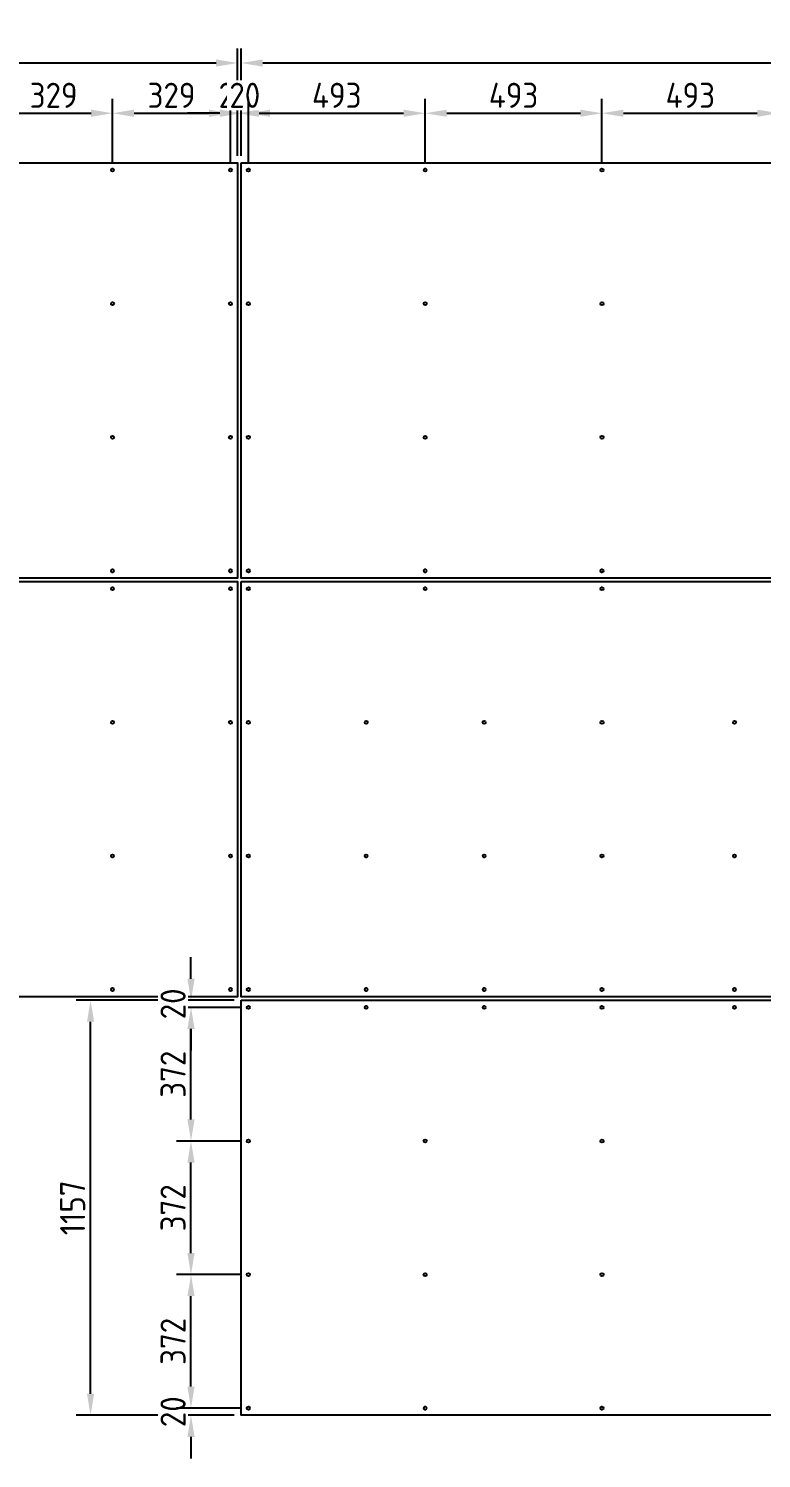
# Model space of a CAD drawing. Header units: millimetres. Extents: x 3800000 to 6300000, y 450000 to 1350000.
# Drawn here: x 5483912 to 5485955, y 900672 to 904656 of the extents above; entities that cross this region are included whole.
import ezdxf

# ---------------------------------------------------------------- set-up
doc = ezdxf.new("R2010")
doc.units = ezdxf.units.MM
for name, color, linetype, true_color in [('Bohr', 3, 'Continuous', 0x00ff00), ('FERTIGUNG 02 Bemassung Bohrung', 1, 'Continuous', 0xff0000), ('FERTIGUNG 02 Bemassung Geometrie', 212, 'Continuous', 0xcc00cc), ('Outside', 2, 'Continuous', 0xffff00)]:
    doc.layers.add(name, color=color, linetype=linetype, true_color=true_color)
doc.styles.add('ICC_M1_20', font='')
doc.styles.get('ICC_M1_20').set_extended_font_data('isocp2')
doc.dimstyles.new('ICC_M1_20', dxfattribs={"dimscale": 20, "dimtxt": 3.5, "dimasz": 3, "dimexe": 2, "dimexo": 1, "dimgap": 0.75, "dimtad": 1, "dimtoh": 1, "dimdec": 0, "dimzin": 4, "dimdsep": 46, "dimtxsty": 'ICC_M1_20', "dimcen": 2, "dimadec": 0, "dimazin": 1, "dimtfac": 1, "dimtdec": 4, "dimtix": 1, "dimtofl": 0, "dimtmove": 1, "dimatfit": 3, "dimfxl": 10, "dimfxlon": 1, "dimtfill": 1, "dimtfillclr": 256, "dimtolj": 1, "dimtzin": 1, "dimarcsym": 0})

# ---------------------------------------------------------------- blocks, each defined once
blk = doc.blocks.new('*D120')
at = {"layer": 'Defpoints', "color": 0}
for p in [(5484085, 901948.3), (5484505, 901948.3), (5484505, 900791.7)]:
    blk.add_point(p, dxfattribs=at)
at = {"layer": 'FERTIGUNG 02 Bemassung Geometrie', "color": 0, "lineweight": -2}
for p, q in [((5484285, 901948.3), (5484045, 901948.3)), ((5484085, 900851.7), (5484085, 901888.3)), ((5484285, 900791.7), (5484045, 900791.7))]:
    blk.add_line(p, q, dxfattribs=at)
at = {"layer": 'FERTIGUNG 02 Bemassung Geometrie', "color": 0}
for points in [[(5484095, 901888.3), (5484075, 901888.3), (5484085, 901948.3)], [(5484075, 900851.7), (5484095, 900851.7), (5484085, 900791.7)]]:
    blk.add_solid(points, dxfattribs=at)
at = {"layer": 'FERTIGUNG 02 Bemassung Geometrie', "color": 0, "insert": (5484035, 901370), "char_height": 70, "attachment_point": 5, "rotation": 90, "style": 'ICC_M1_20', "bg_fill": 3, "box_fill_scale": 1.1, "bg_fill_color": 9, "bg_fill_true_color": 13158600, "bg_fill_transparency": 0}
blk.add_mtext('\\A1;1157', dxfattribs=at)
blk = doc.blocks.new('*D121')
at = {"layer": 'Defpoints', "color": 0}
for p in [(5484525, 900811.7), (5484505, 900791.7)]:
    blk.add_point(p, dxfattribs=at)
at = {"layer": 'FERTIGUNG 02 Bemassung Bohrung', "color": 0, "lineweight": -2}
for p, q in [((5484365, 900871.7), (5484365, 900931.7)), ((5484505, 900811.7), (5484325, 900811.7)), ((5484485, 900791.7), (5484325, 900791.7)), ((5484365, 900731.7), (5484365, 900671.7))]:
    blk.add_line(p, q, dxfattribs=at)
at = {"layer": 'FERTIGUNG 02 Bemassung Bohrung', "color": 0}
for points in [[(5484355, 900871.7), (5484375, 900871.7), (5484365, 900811.7)], [(5484375, 900731.7), (5484355, 900731.7), (5484365, 900791.7)]]:
    blk.add_solid(points, dxfattribs=at)
at = {"layer": 'FERTIGUNG 02 Bemassung Bohrung', "color": 0, "insert": (5484315, 900801.7), "char_height": 70, "attachment_point": 5, "rotation": 90, "style": 'ICC_M1_20', "bg_fill": 3, "box_fill_scale": 1.1, "bg_fill_color": 9, "bg_fill_true_color": 13158600, "bg_fill_transparency": 0}
blk.add_mtext('\\A1;20', dxfattribs=at)
at = {"layer": 'Defpoints', "color": 0}
blk.add_point((5484365, 900811.7), dxfattribs=at)
blk = doc.blocks.new('*D122')
at = {"layer": 'Defpoints', "color": 0}
for p in [(5484365, 901183.9), (5484525, 901183.9), (5484525, 900811.7)]:
    blk.add_point(p, dxfattribs=at)
at = {"layer": 'FERTIGUNG 02 Bemassung Bohrung', "color": 0, "lineweight": -2}
for p, q in [((5484505, 901183.9), (5484325, 901183.9)), ((5484365, 900871.7), (5484365, 901123.9)), ((5484505, 900811.7), (5484325, 900811.7))]:
    blk.add_line(p, q, dxfattribs=at)
at = {"layer": 'FERTIGUNG 02 Bemassung Bohrung', "color": 0}
for points in [[(5484375, 901123.9), (5484355, 901123.9), (5484365, 901183.9)], [(5484355, 900871.7), (5484375, 900871.7), (5484365, 900811.7)]]:
    blk.add_solid(points, dxfattribs=at)
at = {"layer": 'FERTIGUNG 02 Bemassung Bohrung', "color": 0, "insert": (5484315, 900997.8), "char_height": 70, "attachment_point": 5, "rotation": 90, "style": 'ICC_M1_20', "bg_fill": 3, "box_fill_scale": 1.1, "bg_fill_color": 9, "bg_fill_true_color": 13158600, "bg_fill_transparency": 0}
blk.add_mtext('\\A1;372', dxfattribs=at)
blk = doc.blocks.new('*D123')
at = {"layer": 'Defpoints', "color": 0}
for p in [(5484365, 901556.1), (5484525, 901556.1), (5484525, 901183.9)]:
    blk.add_point(p, dxfattribs=at)
at = {"layer": 'FERTIGUNG 02 Bemassung Bohrung', "color": 0, "lineweight": -2}
for p, q in [((5484505, 901556.1), (5484325, 901556.1)), ((5484365, 901243.9), (5484365, 901496.1)), ((5484505, 901183.9), (5484325, 901183.9))]:
    blk.add_line(p, q, dxfattribs=at)
at = {"layer": 'FERTIGUNG 02 Bemassung Bohrung', "color": 0}
for points in [[(5484375, 901496.1), (5484355, 901496.1), (5484365, 901556.1)], [(5484355, 901243.9), (5484375, 901243.9), (5484365, 901183.9)]]:
    blk.add_solid(points, dxfattribs=at)
at = {"layer": 'FERTIGUNG 02 Bemassung Bohrung', "color": 0, "insert": (5484315, 901370), "char_height": 70, "attachment_point": 5, "rotation": 90, "style": 'ICC_M1_20', "bg_fill": 3, "box_fill_scale": 1.1, "bg_fill_color": 9, "bg_fill_true_color": 13158600, "bg_fill_transparency": 0}
blk.add_mtext('\\A1;372', dxfattribs=at)
blk = doc.blocks.new('*D124')
at = {"layer": 'Defpoints', "color": 0}
for p in [(5484365, 901928.3), (5484525, 901928.3), (5484525, 901556.1)]:
    blk.add_point(p, dxfattribs=at)
at = {"layer": 'FERTIGUNG 02 Bemassung Bohrung', "color": 0, "lineweight": -2}
for p, q in [((5484505, 901928.3), (5484325, 901928.3)), ((5484365, 901616.1), (5484365, 901868.3)), ((5484505, 901556.1), (5484325, 901556.1))]:
    blk.add_line(p, q, dxfattribs=at)
at = {"layer": 'FERTIGUNG 02 Bemassung Bohrung', "color": 0}
for points in [[(5484375, 901868.3), (5484355, 901868.3), (5484365, 901928.3)], [(5484355, 901616.1), (5484375, 901616.1), (5484365, 901556.1)]]:
    blk.add_solid(points, dxfattribs=at)
at = {"layer": 'FERTIGUNG 02 Bemassung Bohrung', "color": 0, "insert": (5484315, 901742.2), "char_height": 70, "attachment_point": 5, "rotation": 90, "style": 'ICC_M1_20', "bg_fill": 3, "box_fill_scale": 1.1, "bg_fill_color": 9, "bg_fill_true_color": 13158600, "bg_fill_transparency": 0}
blk.add_mtext('\\A1;372', dxfattribs=at)
blk = doc.blocks.new('*D125')
at = {"layer": 'Defpoints', "color": 0}
for p in [(5484505, 901948.3), (5484525, 901928.3)]:
    blk.add_point(p, dxfattribs=at)
at = {"layer": 'FERTIGUNG 02 Bemassung Bohrung', "color": 0, "lineweight": -2}
for p, q in [((5484365, 902008.3), (5484365, 902068.3)), ((5484485, 901948.3), (5484325, 901948.3)), ((5484505, 901928.3), (5484325, 901928.3)), ((5484365, 901868.3), (5484365, 901808.3))]:
    blk.add_line(p, q, dxfattribs=at)
at = {"layer": 'FERTIGUNG 02 Bemassung Bohrung', "color": 0}
for points in [[(5484355, 902008.3), (5484375, 902008.3), (5484365, 901948.3)], [(5484375, 901868.3), (5484355, 901868.3), (5484365, 901928.3)]]:
    blk.add_solid(points, dxfattribs=at)
at = {"layer": 'FERTIGUNG 02 Bemassung Bohrung', "color": 0, "insert": (5484315, 901938.3), "char_height": 70, "attachment_point": 5, "rotation": 90, "style": 'ICC_M1_20', "bg_fill": 3, "box_fill_scale": 1.1, "bg_fill_color": 9, "bg_fill_true_color": 13158600, "bg_fill_transparency": 0}
blk.add_mtext('\\A1;20', dxfattribs=at)
at = {"layer": 'Defpoints', "color": 0}
blk.add_point((5484365, 901948.3), dxfattribs=at)
blk = doc.blocks.new('*D126')
at = {"layer": 'Defpoints', "color": 0}
for p in [(5484505, 904560.2), (5484505, 904281.7), (5487995, 904281.7)]:
    blk.add_point(p, dxfattribs=at)
at = {"layer": 'FERTIGUNG 02 Bemassung Geometrie', "color": 0, "lineweight": -2}
for p, q in [((5484505, 904360.2), (5484505, 904600.2)), ((5487995, 904360.2), (5487995, 904600.2)), ((5487935, 904560.2), (5484565, 904560.2))]:
    blk.add_line(p, q, dxfattribs=at)
at = {"layer": 'FERTIGUNG 02 Bemassung Geometrie', "color": 0}
for points in [[(5484565, 904570.2), (5484565, 904550.2), (5484505, 904560.2)], [(5487935, 904550.2), (5487935, 904570.2), (5487995, 904560.2)]]:
    blk.add_solid(points, dxfattribs=at)
at = {"layer": 'FERTIGUNG 02 Bemassung Geometrie', "color": 0, "insert": (5486250, 904610.2), "char_height": 70, "attachment_point": 5, "style": 'ICC_M1_20', "bg_fill": 3, "box_fill_scale": 1.1, "bg_fill_color": 9, "bg_fill_true_color": 13158600, "bg_fill_transparency": 0}
blk.add_mtext('\\A1;3490', dxfattribs=at)
blk = doc.blocks.new('*D127')
at = {"layer": 'Defpoints', "color": 0}
for p in [(5481005, 904560.2), (5481005, 904281.7), (5484495, 904281.7)]:
    blk.add_point(p, dxfattribs=at)
at = {"layer": 'FERTIGUNG 02 Bemassung Geometrie', "color": 0, "lineweight": -2}
for p, q in [((5481005, 904360.2), (5481005, 904600.2)), ((5484495, 904360.2), (5484495, 904600.2)), ((5484435, 904560.2), (5481065, 904560.2))]:
    blk.add_line(p, q, dxfattribs=at)
at = {"layer": 'FERTIGUNG 02 Bemassung Geometrie', "color": 0}
for points in [[(5481065, 904570.2), (5481065, 904550.2), (5481005, 904560.2)], [(5484435, 904550.2), (5484435, 904570.2), (5484495, 904560.2)]]:
    blk.add_solid(points, dxfattribs=at)
at = {"layer": 'FERTIGUNG 02 Bemassung Geometrie', "color": 0, "insert": (5482750, 904610.2), "char_height": 70, "attachment_point": 5, "style": 'ICC_M1_20', "bg_fill": 3, "box_fill_scale": 1.1, "bg_fill_color": 9, "bg_fill_true_color": 13158600, "bg_fill_transparency": 0}
blk.add_mtext('\\A1;3490', dxfattribs=at)
blk = doc.blocks.new('*D141')
at = {"layer": 'Defpoints', "color": 0}
for p in [(5484146.4, 904420.2), (5483817.9, 904261.7), (5484146.4, 904261.7)]:
    blk.add_point(p, dxfattribs=at)
at = {"layer": 'FERTIGUNG 02 Bemassung Bohrung', "color": 0, "lineweight": -2}
for p, q in [((5483817.9, 904281.7), (5483817.9, 904460.2)), ((5484146.4, 904281.7), (5484146.4, 904460.2)), ((5483877.9, 904420.2), (5484086.4, 904420.2))]:
    blk.add_line(p, q, dxfattribs=at)
at = {"layer": 'FERTIGUNG 02 Bemassung Bohrung', "color": 0}
for points in [[(5483877.9, 904430.2), (5483877.9, 904410.2), (5483817.9, 904420.2)], [(5484086.4, 904410.2), (5484086.4, 904430.2), (5484146.4, 904420.2)]]:
    blk.add_solid(points, dxfattribs=at)
at = {"layer": 'FERTIGUNG 02 Bemassung Bohrung', "color": 0, "insert": (5483982.1, 904470.2), "char_height": 70, "attachment_point": 5, "style": 'ICC_M1_20', "bg_fill": 3, "box_fill_scale": 1.1, "bg_fill_color": 9, "bg_fill_true_color": 13158600, "bg_fill_transparency": 0}
blk.add_mtext('\\A1;329', dxfattribs=at)
blk = doc.blocks.new('*D142')
at = {"layer": 'Defpoints', "color": 0}
for p in [(5484475, 904420.2), (5484146.4, 904261.7), (5484475, 904261.7)]:
    blk.add_point(p, dxfattribs=at)
at = {"layer": 'FERTIGUNG 02 Bemassung Bohrung', "color": 0, "lineweight": -2}
for p, q in [((5484146.4, 904281.7), (5484146.4, 904460.2)), ((5484475, 904281.7), (5484475, 904460.2)), ((5484206.4, 904420.2), (5484415, 904420.2))]:
    blk.add_line(p, q, dxfattribs=at)
at = {"layer": 'FERTIGUNG 02 Bemassung Bohrung', "color": 0}
for points in [[(5484206.4, 904430.2), (5484206.4, 904410.2), (5484146.4, 904420.2)], [(5484415, 904410.2), (5484415, 904430.2), (5484475, 904420.2)]]:
    blk.add_solid(points, dxfattribs=at)
at = {"layer": 'FERTIGUNG 02 Bemassung Bohrung', "color": 0, "insert": (5484310.7, 904470.2), "char_height": 70, "attachment_point": 5, "style": 'ICC_M1_20', "bg_fill": 3, "box_fill_scale": 1.1, "bg_fill_color": 9, "bg_fill_true_color": 13158600, "bg_fill_transparency": 0}
blk.add_mtext('\\A1;329', dxfattribs=at)
blk = doc.blocks.new('*D143')
at = {"layer": 'Defpoints', "color": 0}
for p in [(5484495, 904281.7), (5484475, 904261.7)]:
    blk.add_point(p, dxfattribs=at)
at = {"layer": 'FERTIGUNG 02 Bemassung Bohrung', "color": 0, "lineweight": -2}
for p, q in [((5484475, 904281.7), (5484475, 904460.2)), ((5484495, 904301.7), (5484495, 904460.2)), ((5484415, 904420.2), (5484355, 904420.2)), ((5484555, 904420.2), (5484615, 904420.2))]:
    blk.add_line(p, q, dxfattribs=at)
at = {"layer": 'FERTIGUNG 02 Bemassung Bohrung', "color": 0}
for points in [[(5484415, 904410.2), (5484415, 904430.2), (5484475, 904420.2)], [(5484555, 904430.2), (5484555, 904410.2), (5484495, 904420.2)]]:
    blk.add_solid(points, dxfattribs=at)
at = {"layer": 'FERTIGUNG 02 Bemassung Bohrung', "color": 0, "insert": (5484485, 904470.2), "char_height": 70, "attachment_point": 5, "style": 'ICC_M1_20', "bg_fill": 3, "box_fill_scale": 1.1, "bg_fill_color": 9, "bg_fill_true_color": 13158600, "bg_fill_transparency": 0}
blk.add_mtext('\\A1;20', dxfattribs=at)
at = {"layer": 'Defpoints', "color": 0}
blk.add_point((5484495, 904420.2), dxfattribs=at)
blk = doc.blocks.new('*D144')
at = {"layer": 'Defpoints', "color": 0}
for p in [(5484505, 904281.7), (5484525, 904261.7)]:
    blk.add_point(p, dxfattribs=at)
at = {"layer": 'FERTIGUNG 02 Bemassung Bohrung', "color": 0, "lineweight": -2}
for p, q in [((5484505, 904301.7), (5484505, 904460.2)), ((5484525, 904281.7), (5484525, 904460.2)), ((5484445, 904420.2), (5484385, 904420.2)), ((5484585, 904420.2), (5484645, 904420.2))]:
    blk.add_line(p, q, dxfattribs=at)
at = {"layer": 'FERTIGUNG 02 Bemassung Bohrung', "color": 0}
for points in [[(5484445, 904410.2), (5484445, 904430.2), (5484505, 904420.2)], [(5484585, 904430.2), (5484585, 904410.2), (5484525, 904420.2)]]:
    blk.add_solid(points, dxfattribs=at)
at = {"layer": 'FERTIGUNG 02 Bemassung Bohrung', "color": 0, "insert": (5484515, 904470.2), "char_height": 70, "attachment_point": 5, "style": 'ICC_M1_20', "bg_fill": 3, "box_fill_scale": 1.1, "bg_fill_color": 9, "bg_fill_true_color": 13158600, "bg_fill_transparency": 0}
blk.add_mtext('\\A1;20', dxfattribs=at)
at = {"layer": 'Defpoints', "color": 0}
blk.add_point((5484525, 904420.2), dxfattribs=at)
blk = doc.blocks.new('*D145')
at = {"layer": 'Defpoints', "color": 0}
for p in [(5485017.9, 904420.2), (5484525, 904261.7), (5485017.9, 904261.7)]:
    blk.add_point(p, dxfattribs=at)
at = {"layer": 'FERTIGUNG 02 Bemassung Bohrung', "color": 0, "lineweight": -2}
for p, q in [((5484525, 904281.7), (5484525, 904460.2)), ((5485017.9, 904281.7), (5485017.9, 904460.2)), ((5484585, 904420.2), (5484957.9, 904420.2))]:
    blk.add_line(p, q, dxfattribs=at)
at = {"layer": 'FERTIGUNG 02 Bemassung Bohrung', "color": 0}
for points in [[(5484585, 904430.2), (5484585, 904410.2), (5484525, 904420.2)], [(5484957.9, 904410.2), (5484957.9, 904430.2), (5485017.9, 904420.2)]]:
    blk.add_solid(points, dxfattribs=at)
at = {"layer": 'FERTIGUNG 02 Bemassung Bohrung', "color": 0, "insert": (5484771.4, 904470.2), "char_height": 70, "attachment_point": 5, "style": 'ICC_M1_20', "bg_fill": 3, "box_fill_scale": 1.1, "bg_fill_color": 9, "bg_fill_true_color": 13158600, "bg_fill_transparency": 0}
blk.add_mtext('\\A1;493', dxfattribs=at)
blk = doc.blocks.new('*D146')
at = {"layer": 'Defpoints', "color": 0}
for p in [(5485510.7, 904420.2), (5485017.9, 904261.7), (5485510.7, 904261.7)]:
    blk.add_point(p, dxfattribs=at)
at = {"layer": 'FERTIGUNG 02 Bemassung Bohrung', "color": 0, "lineweight": -2}
for p, q in [((5485017.9, 904281.7), (5485017.9, 904460.2)), ((5485510.7, 904281.7), (5485510.7, 904460.2)), ((5485077.9, 904420.2), (5485450.7, 904420.2))]:
    blk.add_line(p, q, dxfattribs=at)
at = {"layer": 'FERTIGUNG 02 Bemassung Bohrung', "color": 0}
for points in [[(5485077.9, 904430.2), (5485077.9, 904410.2), (5485017.9, 904420.2)], [(5485450.7, 904410.2), (5485450.7, 904430.2), (5485510.7, 904420.2)]]:
    blk.add_solid(points, dxfattribs=at)
at = {"layer": 'FERTIGUNG 02 Bemassung Bohrung', "color": 0, "insert": (5485264.3, 904470.2), "char_height": 70, "attachment_point": 5, "style": 'ICC_M1_20', "bg_fill": 3, "box_fill_scale": 1.1, "bg_fill_color": 9, "bg_fill_true_color": 13158600, "bg_fill_transparency": 0}
blk.add_mtext('\\A1;493', dxfattribs=at)
blk = doc.blocks.new('*D147')
at = {"layer": 'Defpoints', "color": 0}
for p in [(5486003.6, 904420.2), (5485510.7, 904261.7), (5486003.6, 904261.7)]:
    blk.add_point(p, dxfattribs=at)
at = {"layer": 'FERTIGUNG 02 Bemassung Bohrung', "color": 0, "lineweight": -2}
for p, q in [((5485510.7, 904281.7), (5485510.7, 904460.2)), ((5486003.6, 904281.7), (5486003.6, 904460.2)), ((5485570.7, 904420.2), (5485943.6, 904420.2))]:
    blk.add_line(p, q, dxfattribs=at)
at = {"layer": 'FERTIGUNG 02 Bemassung Bohrung', "color": 0}
for points in [[(5485570.7, 904430.2), (5485570.7, 904410.2), (5485510.7, 904420.2)], [(5485943.6, 904410.2), (5485943.6, 904430.2), (5486003.6, 904420.2)]]:
    blk.add_solid(points, dxfattribs=at)
at = {"layer": 'FERTIGUNG 02 Bemassung Bohrung', "color": 0, "insert": (5485757.1, 904470.2), "char_height": 70, "attachment_point": 5, "style": 'ICC_M1_20', "bg_fill": 3, "box_fill_scale": 1.1, "bg_fill_color": 9, "bg_fill_true_color": 13158600, "bg_fill_transparency": 0}
blk.add_mtext('\\A1;493', dxfattribs=at)

msp = doc.modelspace()

# ---------------------------------------------------------------- linework, layer by layer
at = {"layer": 'Bohr', "linetype": 'ByBlock', "lineweight": -2}
for centre in [(5484146.4, 904261.7), (5484475, 904261.7), (5484525, 904261.7), (5485017.9, 904261.7), (5485510.7, 904261.7), (5484146.4, 903889.4), (5484475, 903889.4), (5484525, 903889.4), (5485017.9, 903889.4), (5485510.7, 903889.4), (5484146.4, 903517.2), (5484475, 903517.2), (5484525, 903517.2), (5485017.9, 903517.2), (5485510.7, 903517.2), (5484146.4, 903145), (5484475, 903145), (5484525, 903145), (5485017.9, 903145), (5485510.7, 903145), (5484146.4, 903095), (5484475, 903095), (5484525, 903095), (5485017.9, 903095), (5485510.7, 903095), (5484146.4, 902722.8), (5484475, 902722.8), (5484525, 902722.8), (5484853.6, 902722.8), (5485182.1, 902722.8), (5485510.7, 902722.8), (5485880.4, 902722.8), (5484146.4, 902350.6), (5484475, 902350.6), (5484525, 902350.6), (5484853.6, 902350.6), (5485182.1, 902350.6), (5485510.7, 902350.6), (5485880.4, 902350.6), (5484146.4, 901978.3), (5484475, 901978.3), (5484525, 901978.3), (5484853.6, 901978.3), (5485182.1, 901978.3), (5485510.7, 901978.3), (5485880.4, 901978.3), (5484525, 901928.3), (5484853.6, 901928.3), (5485182.1, 901928.3), (5485510.7, 901928.3), (5485880.4, 901928.3), (5484525, 901556.1), (5485017.9, 901556.1), (5485510.7, 901556.1), (5484525, 901183.9), (5485017.9, 901183.9), (5485510.7, 901183.9), (5484525, 900811.7), (5485017.9, 900811.7), (5485510.7, 900811.7)]:
    msp.add_circle(centre, 4.25, dxfattribs=at)
at = {"layer": 'Outside', "linetype": 'ByBlock', "lineweight": -2}
for points in [[(5481005, 904281.7), (5484495, 904281.7), (5484495, 903125), (5481005, 903125)], [(5484505, 904281.7), (5487995, 904281.7), (5487995, 903125), (5484505, 903125)], [(5481005, 903115), (5484495, 903115), (5484495, 901958.3), (5481005, 901958.3)], [(5484505, 903115), (5487995, 903115), (5487995, 901958.3), (5484505, 901958.3)], [(5484505, 901948.3), (5487995, 901948.3), (5487995, 900791.7), (5484505, 900791.7)]]:
    msp.add_lwpolyline(points, close=True, dxfattribs=at)

# ---------------------------------------------------------------- next in the draw order: dimensions: what is measured, and where the dimension line sits
at = {"layer": 'FERTIGUNG 02 Bemassung Geometrie'}
dim = msp.add_linear_dim(base=(5484505, 904560.2), p1=(5487995, 904281.7), p2=(5484505, 904281.7), text='3490', dimstyle='ICC_M1_20', override={"dimscale": 20, "dimtih": 0, "dimtoh": 0, "dimlfac": 1, "dimzin": 1, "dimsah": 0, "dimtzin": 4}, dxfattribs=at)
dim.commit()
dim.dimension.update_dxf_attribs({"geometry": '*D126', "text_midpoint": (5486250, 904610.2)})
dim = msp.add_linear_dim(base=(5484085, 901948.3), p1=(5484505, 900791.7), p2=(5484505, 901948.3), angle=90, text='1157', dimstyle='ICC_M1_20', override={"dimscale": 20, "dimtih": 0, "dimtoh": 0, "dimlfac": 1, "dimzin": 1, "dimsah": 0, "dimtzin": 4}, dxfattribs=at)
dim.commit()
dim.dimension.update_dxf_attribs({"geometry": '*D120', "text_midpoint": (5484035, 901370)})

# ---------------------------------------------------------------- next in the draw order: dimensions: what is measured, and where the dimension line sits
at = {"layer": 'FERTIGUNG 02 Bemassung Bohrung'}
dim = msp.add_linear_dim(base=(5484365, 900811.7), p1=(5484505, 900791.7), p2=(5484525, 900811.7), angle=90, text='20', dimstyle='ICC_M1_20', override={"dimscale": 20, "dimtih": 0, "dimtoh": 0, "dimlfac": 1, "dimzin": 1, "dimsah": 0, "dimtzin": 4}, dxfattribs=at)
dim.commit()
dim.dimension.update_dxf_attribs({"geometry": '*D121', "text_midpoint": (5484315, 900801.7)})
at = {"layer": 'FERTIGUNG 02 Bemassung Geometrie'}
dim = msp.add_linear_dim(base=(5481005, 904560.2), p1=(5484495, 904281.7), p2=(5481005, 904281.7), text='3490', dimstyle='ICC_M1_20', override={"dimscale": 20, "dimtih": 0, "dimtoh": 0, "dimlfac": 1, "dimzin": 1, "dimsah": 0, "dimtzin": 4}, dxfattribs=at)
dim.commit()
dim.dimension.update_dxf_attribs({"geometry": '*D127', "text_midpoint": (5482750, 904610.2)})

# ---------------------------------------------------------------- next in the draw order: dimensions: what is measured, and where the dimension line sits
at = {"layer": 'FERTIGUNG 02 Bemassung Bohrung'}
dim = msp.add_linear_dim(base=(5484146.4, 904420.2), p1=(5483817.9, 904261.7), p2=(5484146.4, 904261.7), text='329', dimstyle='ICC_M1_20', override={"dimscale": 20, "dimtih": 0, "dimtoh": 0, "dimlfac": 1, "dimzin": 1, "dimsah": 0, "dimtzin": 4}, dxfattribs=at)
dim.commit()
dim.dimension.update_dxf_attribs({"geometry": '*D141', "text_midpoint": (5483982.1, 904470.2)})
dim = msp.add_linear_dim(base=(5484365, 901183.9), p1=(5484525, 900811.7), p2=(5484525, 901183.9), angle=90, text='372', dimstyle='ICC_M1_20', override={"dimscale": 20, "dimtih": 0, "dimtoh": 0, "dimlfac": 1, "dimzin": 1, "dimsah": 0, "dimtzin": 4}, dxfattribs=at)
dim.commit()
dim.dimension.update_dxf_attribs({"geometry": '*D122', "text_midpoint": (5484315, 900997.8)})

# ---------------------------------------------------------------- next in the draw order: dimensions: what is measured, and where the dimension line sits
dim = msp.add_linear_dim(base=(5484475, 904420.2), p1=(5484146.4, 904261.7), p2=(5484475, 904261.7), text='329', dimstyle='ICC_M1_20', override={"dimscale": 20, "dimtih": 0, "dimtoh": 0, "dimlfac": 1, "dimzin": 1, "dimsah": 0, "dimtzin": 4}, dxfattribs=at)
dim.commit()
dim.dimension.update_dxf_attribs({"geometry": '*D142', "text_midpoint": (5484310.7, 904470.2)})
dim = msp.add_linear_dim(base=(5484365, 901556.1), p1=(5484525, 901183.9), p2=(5484525, 901556.1), angle=90, text='372', dimstyle='ICC_M1_20', override={"dimscale": 20, "dimtih": 0, "dimtoh": 0, "dimlfac": 1, "dimzin": 1, "dimsah": 0, "dimtzin": 4}, dxfattribs=at)
dim.commit()
dim.dimension.update_dxf_attribs({"geometry": '*D123', "text_midpoint": (5484315, 901370)})

# ---------------------------------------------------------------- next in the draw order: dimensions: what is measured, and where the dimension line sits
dim = msp.add_linear_dim(base=(5484495, 904420.2), p1=(5484475, 904261.7), p2=(5484495, 904281.7), text='20', dimstyle='ICC_M1_20', override={"dimscale": 20, "dimtih": 0, "dimtoh": 0, "dimlfac": 1, "dimzin": 1, "dimsah": 0, "dimtzin": 4}, dxfattribs=at)
dim.commit()
dim.dimension.update_dxf_attribs({"geometry": '*D143', "text_midpoint": (5484485, 904470.2)})
dim = msp.add_linear_dim(base=(5484365, 901928.3), p1=(5484525, 901556.1), p2=(5484525, 901928.3), angle=90, text='372', dimstyle='ICC_M1_20', override={"dimscale": 20, "dimtih": 0, "dimtoh": 0, "dimlfac": 1, "dimzin": 1, "dimsah": 0, "dimtzin": 4}, dxfattribs=at)
dim.commit()
dim.dimension.update_dxf_attribs({"geometry": '*D124', "text_midpoint": (5484315, 901742.2)})

# ---------------------------------------------------------------- next in the draw order: dimensions: what is measured, and where the dimension line sits
dim = msp.add_linear_dim(base=(5484525, 904420.2), p1=(5484505, 904281.7), p2=(5484525, 904261.7), text='20', dimstyle='ICC_M1_20', override={"dimscale": 20, "dimtih": 0, "dimtoh": 0, "dimlfac": 1, "dimzin": 1, "dimsah": 0, "dimtzin": 4}, dxfattribs=at)
dim.commit()
dim.dimension.update_dxf_attribs({"geometry": '*D144', "text_midpoint": (5484515, 904470.2)})
dim = msp.add_linear_dim(base=(5484365, 901948.3), p1=(5484525, 901928.3), p2=(5484505, 901948.3), angle=90, text='20', dimstyle='ICC_M1_20', override={"dimscale": 20, "dimtih": 0, "dimtoh": 0, "dimlfac": 1, "dimzin": 1, "dimsah": 0, "dimtzin": 4}, dxfattribs=at)
dim.commit()
dim.dimension.update_dxf_attribs({"geometry": '*D125', "text_midpoint": (5484315, 901938.3)})

# ---------------------------------------------------------------- next in the draw order: dimensions: what is measured, and where the dimension line sits
dim = msp.add_linear_dim(base=(5485017.9, 904420.2), p1=(5484525, 904261.7), p2=(5485017.9, 904261.7), text='493', dimstyle='ICC_M1_20', override={"dimscale": 20, "dimtih": 0, "dimtoh": 0, "dimlfac": 1, "dimzin": 1, "dimsah": 0, "dimtzin": 4}, dxfattribs=at)
dim.commit()
dim.dimension.update_dxf_attribs({"geometry": '*D145', "text_midpoint": (5484771.4, 904470.2)})

# ---------------------------------------------------------------- next in the draw order: dimensions: what is measured, and where the dimension line sits
dim = msp.add_linear_dim(base=(5485510.7, 904420.2), p1=(5485017.9, 904261.7), p2=(5485510.7, 904261.7), text='493', dimstyle='ICC_M1_20', override={"dimscale": 20, "dimtih": 0, "dimtoh": 0, "dimlfac": 1, "dimzin": 1, "dimsah": 0, "dimtzin": 4}, dxfattribs=at)
dim.commit()
dim.dimension.update_dxf_attribs({"geometry": '*D146', "text_midpoint": (5485264.3, 904470.2)})

# ---------------------------------------------------------------- next in the draw order: dimensions: what is measured, and where the dimension line sits
dim = msp.add_linear_dim(base=(5486003.6, 904420.2), p1=(5485510.7, 904261.7), p2=(5486003.6, 904261.7), text='493', dimstyle='ICC_M1_20', override={"dimscale": 20, "dimtih": 0, "dimtoh": 0, "dimlfac": 1, "dimzin": 1, "dimsah": 0, "dimtzin": 4}, dxfattribs=at)
dim.commit()
dim.dimension.update_dxf_attribs({"geometry": '*D147', "text_midpoint": (5485757.1, 904470.2)})

doc.saveas('drawing.dxf')
